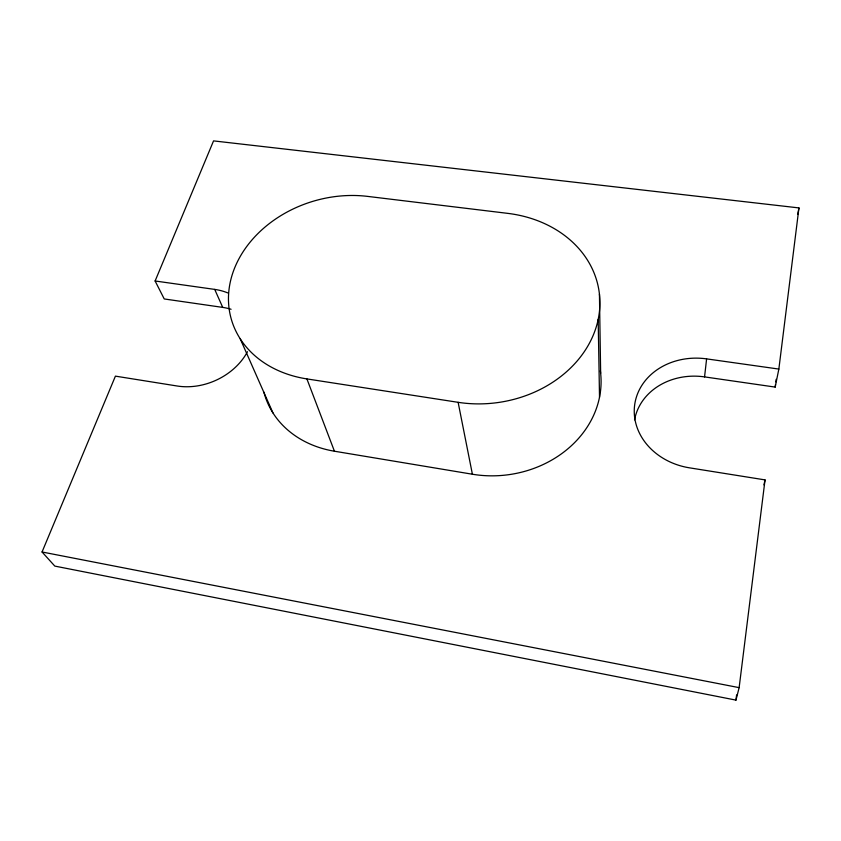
<?xml version="1.0" encoding="UTF-8"?>
<svg xmlns="http://www.w3.org/2000/svg" width="841" height="841" viewBox="0 0 841 841"><rect width="100%" height="100%" fill="white"/><g stroke="black" fill="none" stroke-linecap="round" stroke-linejoin="round"><path stroke-width="1.26" d="M634.556 419.848A63.17 54.318 8.1 0 1 704.558 376.894L706.608 358.876L778.85 369.073L798.95 207.916L213.551 140.889L155.112 280.989L164.237 298.954L222.728 307.396A57.503 46.234 -24.5 0 1 231.086 309.267M247.475 351.706A58.712 46.76 -24.2 0 1 177.209 386.008L115.417 376.137L42.05 551.99L54.812 566.098L735.959 700.111L736.611 694.918M704.558 376.894L775.181 387.091L775.507 384.505M775.833 381.909L776.159 379.323M735.959 700.111L739.134 687.644L765.037 479.896L689.452 467.827A64.61 55.149 7.5 0 1 634.818 403.838A64.61 55.149 7.5 0 1 706.608 358.876M797.752 214.192L798.95 207.916M775.181 387.091L778.85 369.073M763.954 484.91L765.037 479.896M155.112 280.989L214.707 289.399A58.712 46.76 -24.2 0 1 227.785 292.92M306.902 378.913L458.124 402.324A115.196 95.264 -8.5 0 0 597.194 323.596A115.196 95.264 -8.5 0 0 507.796 213.372L367.538 196.384A112.358 90.513 -16.5 0 0 232.694 273.241A112.358 90.513 -16.5 0 0 306.902 378.913L334.434 451.218L472.4 474.229A104.978 90.176 -8 0 0 600.337 370.744M42.05 551.99L739.134 687.644M214.707 289.399L222.728 307.396M240.221 338.818L272.957 412.931M458.124 402.324L472.4 474.229M598.172 319.443L599.517 397.225M599.444 294.14L600.653 373.341M334.434 451.218A102.623 86.055 -17 0 1 263.895 392.116"/></g></svg>
